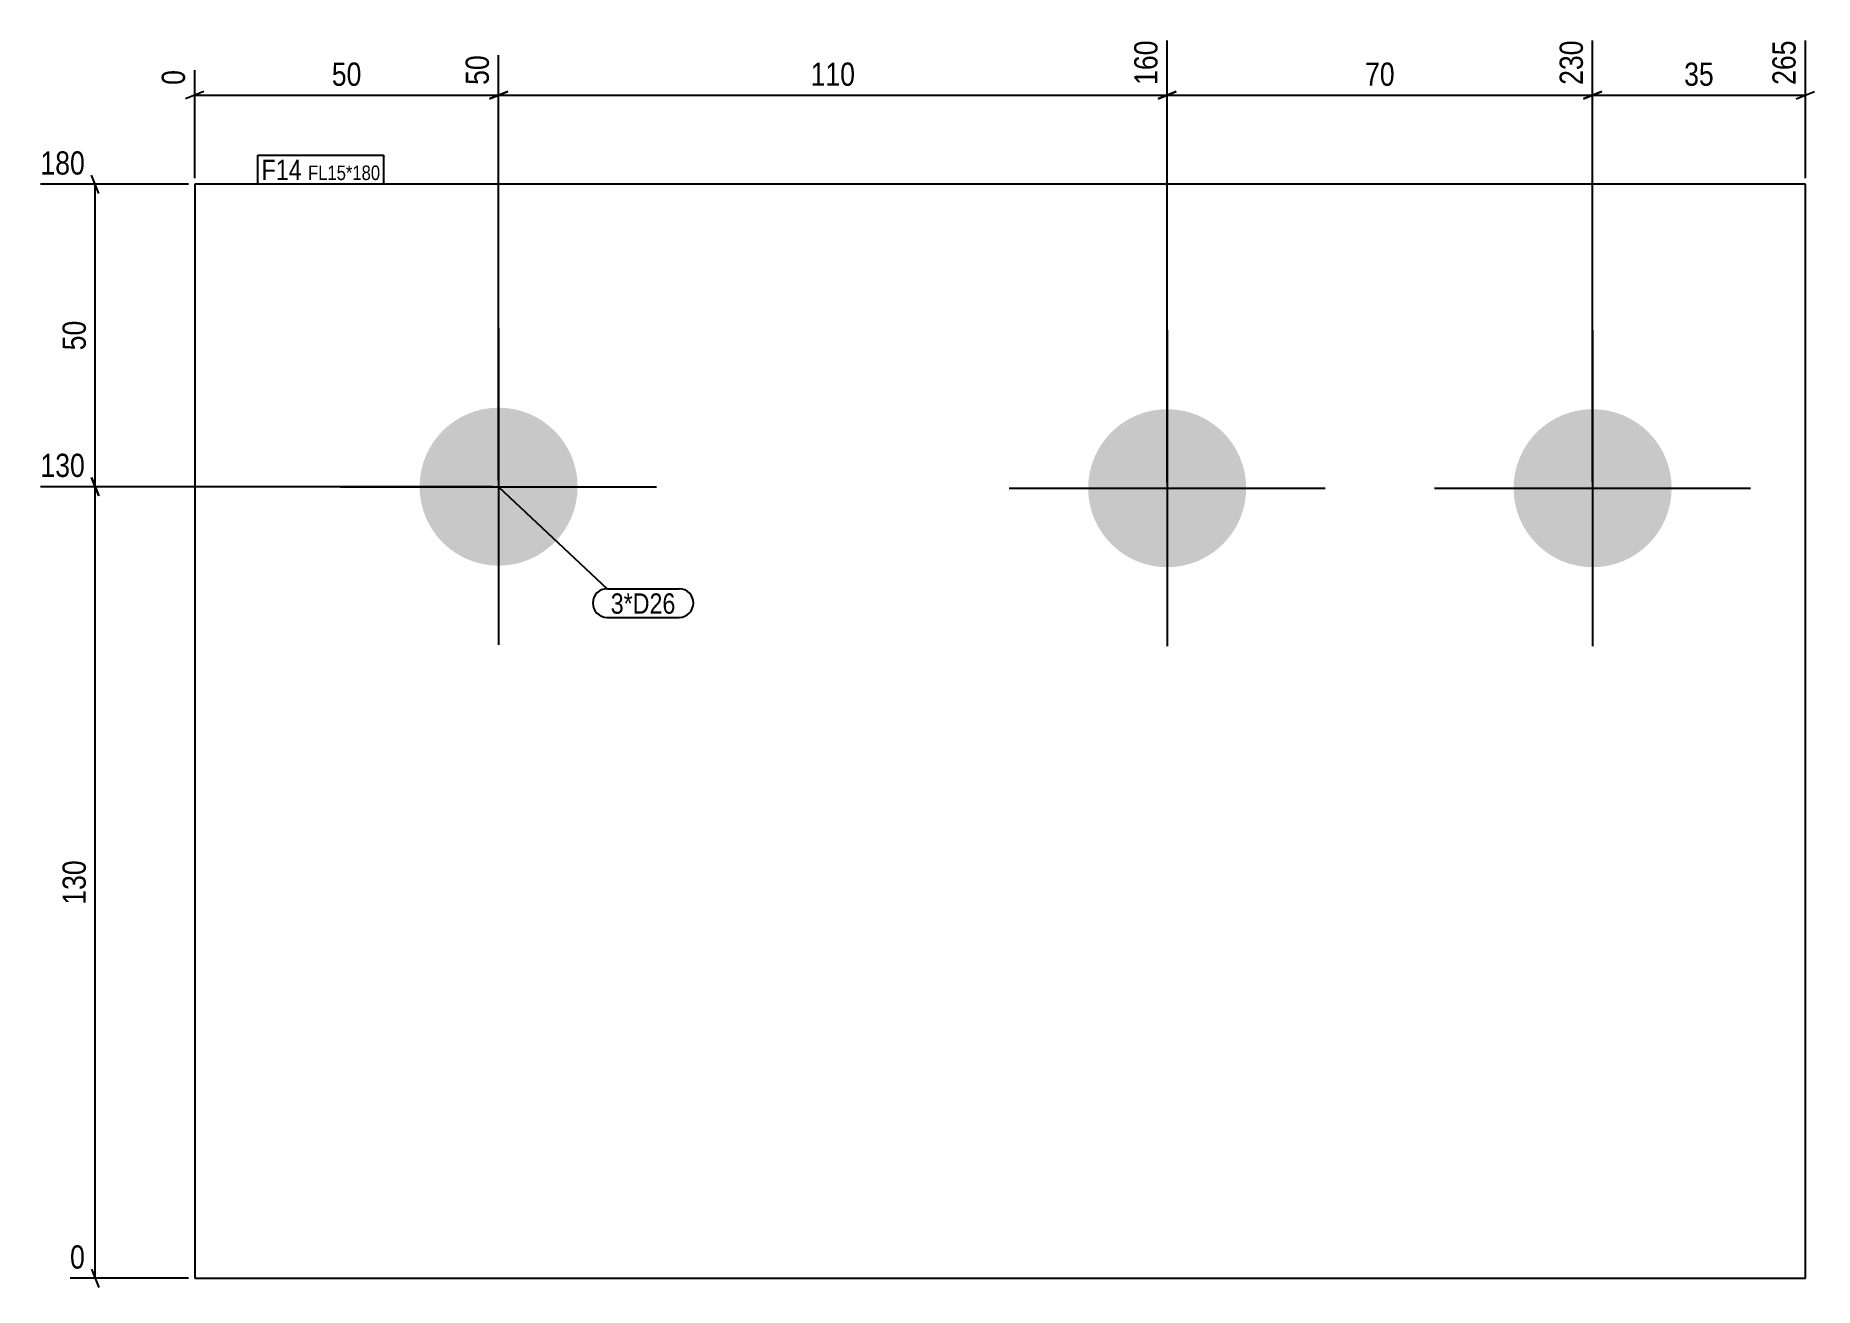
# Model space of a CAD drawing. Header units: millimetres. Extents: x 2 to 295, y 3 to 209.
import ezdxf

# ---------------------------------------------------------------- set-up
doc = ezdxf.new("R2010")
doc.units = ezdxf.units.MM
for name, color, linetype in [('MÅLSÆTNING', 7, 'Continuous'), ('STÅL', 7, 'Continuous'), ('TEKST', 7, 'Continuous')]:
    doc.layers.add(name, color=color, linetype=linetype)
doc.styles.add('Arial Narrow', font='ARIALN.TTF', dxfattribs={"height": 0.2})

msp = doc.modelspace()

# ---------------------------------------------------------------- hatches: boundary and pattern name
at = {"layer": 'STÅL', "linetype": 'Continuous'}
for points in [[(91.38, 134.75, -1), (65.38, 134.75, -1)], [(201.38, 134.5, -1), (175.38, 134.5, -1)], [(271.38, 134.5, -1), (245.38, 134.5, -1)]]:
    msp.add_hatch(color=3, dxfattribs=at).paths.add_polyline_path(points)

# ---------------------------------------------------------------- linework, layer by layer
at = {"layer": 'MÅLSÆTNING', "color": 7, "linetype": 'Continuous'}
for p, q in [((188.38, 135.5), (188.38, 208.17)), ((188.38, 135.5), (188.38, 208.17)), ((258.38, 135.5), (258.38, 208.17)), ((293.38, 185.5), (293.38, 208.17)), ((78.38, 135.75), (78.38, 205.73)), ((78.38, 135.75), (78.38, 205.73)), ((28.38, 185.5), (28.38, 203.3)), ((29.88, 199.76), (26.88, 198.56)), ((28.38, 199.16), (78.38, 199.16)), ((79.88, 199.76), (76.88, 198.56)), ((76.88, 198.56), (79.88, 199.76)), ((78.38, 199.16), (188.38, 199.16)), ((189.88, 199.76), (186.88, 198.56)), ((186.88, 198.56), (189.88, 199.76)), ((188.38, 199.16), (258.38, 199.16)), ((256.88, 198.56), (259.88, 199.76)), ((291.88, 198.56), (294.88, 199.76)), ((27.38, 184.5), (3, 184.5)), ((12.61, 183), (11.41, 186)), ((12.01, 134.75), (12.01, 184.5)), ((77.38, 134.75), (3, 134.75)), ((77.38, 134.75), (3, 134.75)), ((11.41, 136.25), (12.61, 133.25)), ((12.61, 133.25), (11.41, 136.25)), ((12.01, 4.5), (12.01, 134.75)), ((11.41, 6), (12.61, 3)), ((27.38, 4.5), (7.87, 4.5))]:
    msp.add_line(p, q, dxfattribs=at)
at = {"layer": 'STÅL', "color": 2, "linetype": 'Continuous'}
for p, q in [((293.38, 184.5), (28.38, 184.5)), ((28.38, 184.5), (28.38, 4.5)), ((293.38, 4.5), (293.38, 184.5)), ((28.38, 4.5), (293.38, 4.5))]:
    msp.add_line(p, q, dxfattribs=at)
at = {"layer": 'STÅL', "color": 3, "linetype": 'Continuous'}
for p, q in [((78.38, 160.75), (78.38, 108.75)), ((188.38, 160.5), (188.38, 108.5)), ((258.38, 160.5), (258.38, 108.5)), ((52.38, 134.75), (104.38, 134.75)), ((162.38, 134.5), (214.38, 134.5)), ((232.38, 134.5), (284.38, 134.5))]:
    msp.add_line(p, q, dxfattribs=at)

# ---------------------------------------------------------------- wipeouts: each hides what was drawn before it
at = {"color": 0}
msp.add_wipeout([(107.49, 113.85), (107.49, 117.35), (96.83, 117.35), (96.83, 113.85)], dxfattribs=at).dxf.layer = 'TEKST'

# ---------------------------------------------------------------- next in the draw order: wipeouts: each hides what was drawn before it
at = {"color": 0, "linetype": 'Continuous'}
for points in [[(187.58, 208.97), (181.98, 208.97), (181.98, 200.06), (187.58, 200.06)], [(257.58, 208.97), (251.98, 208.97), (251.98, 200.06), (257.58, 200.06)], [(77.58, 206.53), (71.98, 206.53), (71.98, 200.06), (77.58, 200.06)], [(27.58, 204.1), (21.98, 204.1), (21.98, 200.06), (27.58, 200.06)], [(11.11, 185.3), (11.11, 190.9), (2.2, 190.9), (2.2, 185.3)], [(11.11, 135.55), (11.11, 141.15), (2.2, 141.15), (2.2, 135.55)], [(11.11, 5.3), (11.11, 10.9), (7.07, 10.9), (7.07, 5.3)]]:
    msp.add_wipeout(points, dxfattribs=at).dxf.layer = 'MÅLSÆTNING'
at = {"color": 0}
for points, layer in [([(56.61, 199.91), (56.61, 205.51), (50.14, 205.51), (50.14, 199.91)], 'MÅLSÆTNING'), ([(137.83, 199.91), (137.83, 205.51), (128.92, 205.51), (128.92, 199.91)], 'MÅLSÆTNING'), ([(226.61, 199.91), (226.61, 205.51), (220.14, 205.51), (220.14, 199.91)], 'MÅLSÆTNING'), ([(11.26, 162.86), (5.66, 162.86), (5.66, 156.39), (11.26, 156.39)], 'MÅLSÆTNING'), ([(11.26, 74.08), (5.66, 74.08), (5.66, 65.17), (11.26, 65.17)], 'MÅLSÆTNING'), ([(45.98, 185.2), (45.98, 188.7), (39.38, 188.7), (39.38, 185.2)], 'TEKST'), ([(107.49, 113.85), (107.49, 117.35), (96.83, 117.35), (96.83, 113.85)], 'TEKST')]:
    msp.add_wipeout(points, dxfattribs=at).dxf.layer = layer

# ---------------------------------------------------------------- next in the draw order: linework, layer by layer
at = {"layer": 'MÅLSÆTNING', "color": 7, "linetype": 'Continuous'}
for p, q in [((258.38, 135.5), (258.38, 208.17)), ((259.88, 199.76), (256.88, 198.56)), ((258.38, 199.16), (293.38, 199.16))]:
    msp.add_line(p, q, dxfattribs=at)
at = {"layer": 'TEKST', "color": 7, "linetype": 'Continuous'}
for p, q in [((78.38, 134.75), (96.23, 117.95)), ((96.23, 117.95), (108.09, 117.95)), ((96.23, 113.25), (108.09, 113.25))]:
    msp.add_line(p, q, dxfattribs=at)
for centre, start, end in [((96.23, 115.6), 90, 270), ((108.09, 115.6), 270, 90)]:
    msp.add_arc(centre, 2.35, start, end, dxfattribs=at)

# ---------------------------------------------------------------- next in the draw order: texts
at = {"layer": 'MÅLSÆTNING', "color": 3, "linetype": 'Continuous', "style": 'Arial Narrow'}
for s, height, p in [('160', 3.818, (186.78, 200.86)), ('230', 3.818, (256.78, 200.86)), ('50', 3.818, (76.78, 200.86)), ('0', 3.82, (26.78, 200.86))]:
    msp.add_text(s, height=height, rotation=90.0002, dxfattribs=at).set_placement(p)
at = {"layer": 'MÅLSÆTNING', "color": 3, "style": 'Arial Narrow'}
for s, p in [('50', (50.94, 200.71)), ('110', (129.72, 200.71)), ('70', (220.94, 200.71))]:
    msp.add_text(s, height=3.818, dxfattribs=at).set_placement(p)
at = {"layer": 'MÅLSÆTNING', "color": 3, "linetype": 'Continuous', "style": 'Arial Narrow'}
for s, height, p in [('180', 3.818, (3, 186.1)), ('130', 3.818, (3, 136.35)), ('0', 3.82, (7.87, 6.1))]:
    msp.add_text(s, height=height, dxfattribs=at).set_placement(p)
at = {"layer": 'MÅLSÆTNING', "color": 3, "style": 'Arial Narrow'}
for s, p in [('50', (10.46, 157.19)), ('130', (10.46, 65.97))]:
    msp.add_text(s, height=3.818, rotation=90.0002, dxfattribs=at).set_placement(p)
at = {"layer": 'TEKST', "color": 3, "style": 'Arial Narrow'}
msp.add_text('3*D26', height=3.34, dxfattribs=at).set_placement((96.83, 113.85))

# ---------------------------------------------------------------- next in the draw order: wipeouts: each hides what was drawn before it
at = {"color": 0}
msp.add_wipeout([(45.98, 185.2), (45.98, 188.7), (39.38, 188.7), (39.38, 185.2)], dxfattribs=at).dxf.layer = 'TEKST'

# ---------------------------------------------------------------- next in the draw order: linework, layer by layer
at = {"layer": 'TEKST', "color": 7, "linetype": 'Continuous'}
for p, q in [((38.78, 189.3), (59.51, 189.3)), ((38.78, 184.6), (38.78, 189.3))]:
    msp.add_line(p, q, dxfattribs=at)

# ---------------------------------------------------------------- next in the draw order: wipeouts: each hides what was drawn before it
at = {"color": 0, "linetype": 'Continuous'}
msp.add_wipeout([(292.58, 208.97), (286.98, 208.97), (286.98, 200.06), (292.58, 200.06)], dxfattribs=at).dxf.layer = 'MÅLSÆTNING'
at = {"color": 0}
for points, layer in [([(279.11, 199.91), (279.11, 205.51), (272.64, 205.51), (272.64, 199.91)], 'MÅLSÆTNING'), ([(58.91, 185.2), (58.91, 187.7), (47.03, 187.7), (47.03, 185.2)], 'TEKST')]:
    msp.add_wipeout(points, dxfattribs=at).dxf.layer = layer

# ---------------------------------------------------------------- next in the draw order: texts
at = {"layer": 'MÅLSÆTNING', "color": 3, "linetype": 'Continuous', "style": 'Arial Narrow'}
msp.add_text('265', height=3.818, rotation=90.0002, dxfattribs=at).set_placement((291.78, 200.86))
at = {"layer": 'MÅLSÆTNING', "color": 3, "style": 'Arial Narrow'}
msp.add_text('35', height=3.818, dxfattribs=at).set_placement((273.44, 200.71))

# ---------------------------------------------------------------- next in the draw order: wipeouts: each hides what was drawn before it
at = {"color": 0}
msp.add_wipeout([(58.91, 185.2), (58.91, 187.7), (47.03, 187.7), (47.03, 185.2)], dxfattribs=at).dxf.layer = 'TEKST'

# ---------------------------------------------------------------- next in the draw order: linework, layer by layer
at = {"layer": 'TEKST', "color": 7, "linetype": 'Continuous'}
for p, q in [((59.51, 184.6), (59.51, 189.3)), ((38.78, 184.6), (59.51, 184.6))]:
    msp.add_line(p, q, dxfattribs=at)

# ---------------------------------------------------------------- next in the draw order: texts
at = {"layer": 'TEKST', "color": 3, "style": 'Arial Narrow'}
for s, height, p in [('F14', 3.34, (39.38, 185.2)), ('FL15*180', 2.386, (47.03, 185.2))]:
    msp.add_text(s, height=height, dxfattribs=at).set_placement(p)

doc.saveas('drawing.dxf')
